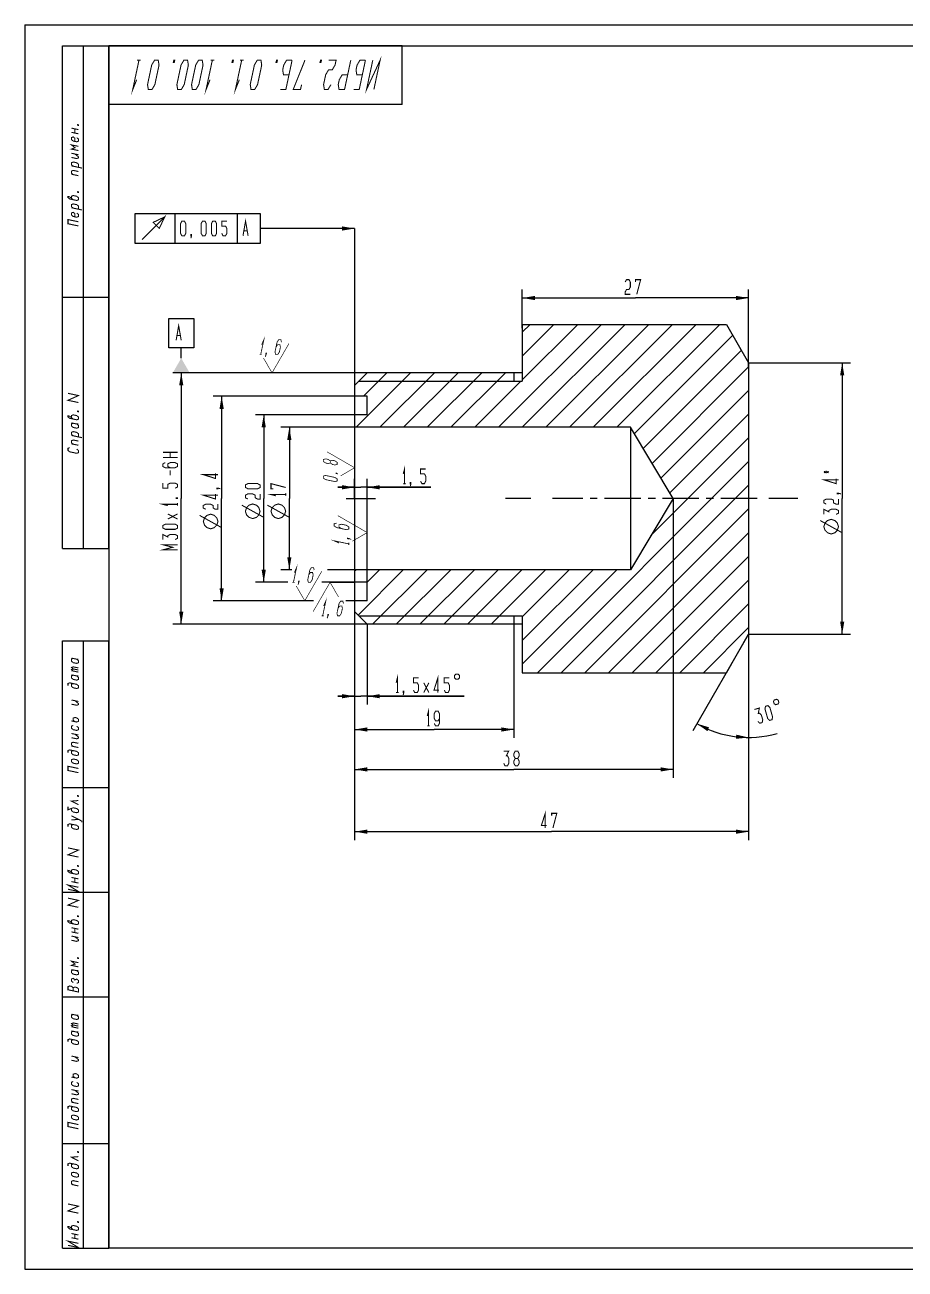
# Model space of a CAD drawing. Header units: millimetres. Extents: x 0 to 420, y 0 to 297.
# Drawn here: x 0 to 210, y 0 to 297 of the extents above; entities that cross this region are included whole.
import ezdxf

# ---------------------------------------------------------------- set-up
doc = ezdxf.new("R2010")
doc.units = ezdxf.units.MM
doc.header["$LTSCALE"] = 23.1
doc.linetypes.add('CENTER', pattern=[0.6, 0.375, -0.075, 0.075, -0.075])
doc.layers.get('0').update_dxf_attribs({"linetype": 'CONTINUOUS'})
for name, color, linetype in [('ALL_AXIS', 7, 'CONTINUOUS'), ('ALL_DIMENSIONS', 7, 'CONTINUOUS'), ('ALL_GTOL', 7, 'CONTINUOUS'), ('ALL_SURF_FIN', 7, 'CONTINUOUS')]:
    doc.layers.add(name, color=color, linetype=linetype)
doc.styles.get("Standard").update_dxf_attribs({"font": 'txt', "width": 0.7})
doc.dimstyles.new('DIMSTYLE_1', dxfattribs={"dimtxt": 3.5, "dimasz": 3, "dimexe": 0.18, "dimexo": 0.0625, "dimgap": 0.09, "dimtad": 1, "dimdec": 5, "dimlfac": 0.5, "dimdsep": 46, "dimtxsty": 'STANDARD', "dimblk": '_FILLED', "dimblk1": '_FILLED', "dimblk2": '_FILLED', "dimcen": 0.09, "dimadec": 0, "dimazin": 0, "dimtp": 0.2, "dimtm": 0.2, "dimtfac": 1, "dimtdec": 5, "dimtofl": 0, "dimtmove": 0, "dimatfit": 3, "dimldrblk": '_FILLED', "dimfxl": 1, "dimtolj": 1, "dimarcsym": 0})
doc.dimstyles.new('DIMSTYLE_2', dxfattribs={"dimtxt": 3.5, "dimasz": 3, "dimexe": 0.18, "dimexo": 0.0625, "dimgap": 0.09, "dimtad": 1, "dimlfac": 0.5, "dimdsep": 46, "dimtxsty": 'STANDARD', "dimblk": '_FILLED', "dimblk1": '_FILLED', "dimblk2": '_FILLED', "dimcen": 0.09, "dimadec": 0, "dimazin": 0, "dimtp": 0.3, "dimtm": 0.3, "dimtfac": 1, "dimtofl": 0, "dimtmove": 0, "dimatfit": 3, "dimldrblk": '_FILLED', "dimfxl": 1, "dimtolj": 1, "dimarcsym": 0})
doc.dimstyles.new('DIMSTYLE_3', dxfattribs={"dimtxt": 3.5, "dimasz": 3, "dimexe": 0.18, "dimexo": 0.0625, "dimgap": 0.09, "dimtad": 1, "dimlfac": 0.5, "dimdsep": 46, "dimtxsty": 'STANDARD', "dimblk": '_FILLED', "dimblk1": '_FILLED', "dimblk2": '_FILLED', "dimcen": 0.09, "dimadec": 0, "dimazin": 0, "dimtp": 0.5, "dimtm": 0.5, "dimtfac": 1, "dimtofl": 0, "dimtmove": 0, "dimatfit": 3, "dimldrblk": '_FILLED', "dimfxl": 1, "dimtolj": 1, "dimarcsym": 0})
doc.dimstyles.new('DIMSTYLE_4', dxfattribs={"dimtxt": 3.5, "dimasz": 3, "dimexe": 0.18, "dimexo": 0.0625, "dimgap": 0.09, "dimtad": 1, "dimlfac": 0.5, "dimdsep": 46, "dimtxsty": 'STANDARD', "dimblk": '_FILLED', "dimblk1": '_FILLED', "dimblk2": '_FILLED', "dimcen": 0.09, "dimadec": 0, "dimazin": 0, "dimtp": 0.2, "dimtm": 0.2, "dimtfac": 1, "dimtofl": 0, "dimtmove": 0, "dimatfit": 3, "dimldrblk": '_FILLED', "dimfxl": 1, "dimtolj": 1, "dimarcsym": 0})
doc.dimstyles.new('DIMSTYLE_5', dxfattribs={"dimtxt": 3.5, "dimasz": 3, "dimexe": 0.18, "dimexo": 0.0625, "dimgap": 0.09, "dimtad": 1, "dimdec": 5, "dimlfac": 0.5, "dimdsep": 46, "dimtxsty": 'STANDARD', "dimblk": '_FILLED', "dimblk1": '_FILLED', "dimblk2": '_FILLED', "dimcen": 0.09, "dimadec": 0, "dimazin": 0, "dimtp": 0.1, "dimtm": 0.1, "dimtfac": 1, "dimtdec": 5, "dimtofl": 0, "dimtmove": 0, "dimatfit": 3, "dimldrblk": '_FILLED', "dimfxl": 1, "dimtolj": 1, "dimarcsym": 0})
doc.dimstyles.new('DIMSTYLE_6', dxfattribs={"dimtxt": 3.5, "dimasz": 3, "dimexe": 0.18, "dimexo": 0.0625, "dimgap": 0.09, "dimtad": 1, "dimdec": 5, "dimlfac": 0.5, "dimdsep": 46, "dimtxsty": 'STANDARD', "dimblk": '_FILLED', "dimblk1": '_FILLED', "dimblk2": '_FILLED', "dimcen": 0.09, "dimadec": 0, "dimazin": 0, "dimtp": 0.3, "dimtm": 0.3, "dimtfac": 1, "dimtdec": 5, "dimtofl": 0, "dimtmove": 0, "dimatfit": 3, "dimldrblk": '_FILLED', "dimfxl": 1, "dimtolj": 1, "dimarcsym": 0})
doc.dimstyles.get("Standard").update_dxf_attribs({"dimtxt": 3.5, "dimasz": 3, "dimexe": 0.18, "dimexo": 0.0625, "dimgap": 0.09, "dimtad": 1, "dimdec": 5, "dimdsep": 46, "dimtxsty": 'STANDARD', "dimblk": '_FILLED', "dimblk1": '_FILLED', "dimblk2": '_FILLED', "dimcen": 0.09, "dimadec": 0, "dimazin": 0, "dimtol": 1, "dimtp": 1e-05, "dimtm": 1e-05, "dimtfac": 1, "dimtdec": 5, "dimtofl": 0, "dimtmove": 0, "dimatfit": 3, "dimldrblk": '_FILLED', "dimfxl": 1, "dimtolj": 1, "dimarcsym": 0})

# ---------------------------------------------------------------- blocks, each defined once
blk = doc.blocks.new('_FILLED')
at = {"color": 0, "linetype": 'BYBLOCK'}
blk.add_solid([(0, 0), (-1, 0.167), (-1, -0.167)], dxfattribs=at)
blk = doc.blocks.new('*D0')
at = {"layer": 'ALL_DIMENSIONS', "color": 2, "linetype": 'CONTINUOUS'}
for p, q in [((118.67, 224.63), (118.67, 233.81)), ((118.67, 231.81), (145.67, 231.81)), ((172.67, 231.81), (145.67, 231.81)), ((172.67, 215.09), (172.67, 233.81))]:
    blk.add_line(p, q, dxfattribs=at)
at = {"layer": 'ALL_DIMENSIONS', "color": 2, "linetype": 'CONTINUOUS', "xscale": 3, "yscale": 3, "zscale": 3, "rotation": 180}
blk.add_blockref('_FILLED', (118.67, 231.81), dxfattribs=at)
at = {"layer": 'ALL_DIMENSIONS', "color": 2, "linetype": 'CONTINUOUS', "xscale": 3, "yscale": 3, "zscale": 3}
blk.add_blockref('_FILLED', (172.67, 231.81), dxfattribs=at)
blk = doc.blocks.new('*D2')
at = {"layer": 'ALL_DIMENSIONS', "color": 2, "linetype": 'CONTINUOUS'}
for q in [(159.35, 128.47), (172.67, 124.9)]:
    blk.add_line((172.67, 151.54), q, dxfattribs=at)
blk.add_arc((172.67, 151.54), 24.64, 240, 285.9695, dxfattribs=at)
for points in [[(163.26, 129.31), (160.35, 130.2), (162.82, 128.41)], [(169.65, 126.58), (172.67, 126.9), (169.71, 127.58)]]:
    blk.add_solid(points, dxfattribs=at)
blk = doc.blocks.new('*D3')
at = {"layer": 'ALL_DIMENSIONS', "color": 2, "linetype": 'CONTINUOUS'}
for p, q in [((172.67, 216.34), (196.99, 216.34)), ((194.99, 216.34), (194.99, 183.94)), ((194.99, 151.54), (194.99, 183.94)), ((172.67, 151.54), (196.99, 151.54))]:
    blk.add_line(p, q, dxfattribs=at)
at = {"layer": 'ALL_DIMENSIONS', "color": 2, "linetype": 'CONTINUOUS', "xscale": 3, "yscale": 3, "zscale": 3}
for p, rotation in [((194.99, 216.34), 90), ((194.99, 151.54), 270)]:
    blk.add_blockref('_FILLED', p, dxfattribs=dict(at, rotation=rotation))
blk = doc.blocks.new('*D4')
at = {"layer": 'ALL_DIMENSIONS', "color": 2, "linetype": 'CONTINUOUS'}
for p, q in [((118.67, 213.94), (35.3, 213.94)), ((37.3, 213.94), (37.3, 183.94)), ((37.3, 153.94), (37.3, 183.94)), ((118.67, 153.94), (35.3, 153.94))]:
    blk.add_line(p, q, dxfattribs=at)
at = {"layer": 'ALL_DIMENSIONS', "color": 2, "linetype": 'CONTINUOUS', "xscale": 3, "yscale": 3, "zscale": 3}
for p, rotation in [((37.3, 213.94), 90), ((37.3, 153.94), 270)]:
    blk.add_blockref('_FILLED', p, dxfattribs=dict(at, rotation=rotation))
blk = doc.blocks.new('SF6_BL0', base_point=(59.5, 217.89))
at = {"layer": 'ALL_SURF_FIN', "color": 2, "linetype": 'CONTINUOUS'}
for points, const_width in [([(56.49, 220.68), (57.01, 221.84), (56.26, 218.34)], 0.194), ([(58.96, 213.94), (63.01, 220.95)], 0.146), ([(61.21, 221.26), (61.07, 221.84), (60.55, 221.84), (60.16, 221.26), (59.67, 218.93), (59.8, 218.34), (60.33, 218.34), (60.72, 218.93), (60.96, 220.09), (60.83, 220.68), (60.3, 220.68), (59.91, 220.09)], 0.194), ([(56, 218.34), (56.52, 218.34)], 0.194), ([(58.96, 213.94), (56.93, 217.46)], 0.146), ([(57.57, 218.34), (57.44, 218.34), (57.5, 218.64), (57.64, 218.64), (57.57, 218.34), (57.32, 217.76)], 0.194)]:
    blk.add_lwpolyline(points, dxfattribs=dict(at, const_width=const_width))
blk = doc.blocks.new('*D5')
at = {"layer": 'ALL_DIMENSIONS', "color": 2, "linetype": 'CONTINUOUS'}
for p, q in [((79.19, 200.94), (61.09, 200.94)), ((63.09, 200.94), (63.09, 183.94)), ((63.09, 166.94), (63.09, 183.94)), ((63.7, 166.94), (61.09, 166.94)), ((79.41, 166.94), (72.2, 166.94))]:
    blk.add_line(p, q, dxfattribs=at)
at = {"layer": 'ALL_DIMENSIONS', "color": 2, "linetype": 'CONTINUOUS', "xscale": 3, "yscale": 3, "zscale": 3}
for p, rotation in [((63.09, 200.94), 90), ((63.09, 166.94), 270)]:
    blk.add_blockref('_FILLED', p, dxfattribs=dict(at, rotation=rotation))
blk = doc.blocks.new('*D6')
at = {"layer": 'ALL_DIMENSIONS', "color": 2, "linetype": 'CONTINUOUS'}
for p, q in [((154.67, 183.94), (154.67, 117.28)), ((78.67, 157.67), (78.67, 117.28)), ((78.67, 119.28), (116.67, 119.28)), ((154.67, 119.28), (116.67, 119.28))]:
    blk.add_line(p, q, dxfattribs=at)
at = {"layer": 'ALL_DIMENSIONS', "color": 2, "linetype": 'CONTINUOUS', "xscale": 3, "yscale": 3, "zscale": 3, "rotation": 180}
blk.add_blockref('_FILLED', (78.67, 119.28), dxfattribs=at)
at = {"layer": 'ALL_DIMENSIONS', "color": 2, "linetype": 'CONTINUOUS', "xscale": 3, "yscale": 3, "zscale": 3}
blk.add_blockref('_FILLED', (154.67, 119.28), dxfattribs=at)
blk = doc.blocks.new('*D7')
at = {"layer": 'ALL_DIMENSIONS', "color": 2, "linetype": 'CONTINUOUS'}
for p, q in [((78.67, 156.82), (78.67, 134.75)), ((81.67, 153.85), (81.67, 134.75)), ((78.67, 136.75), (74.67, 136.75)), ((74.67, 136.75), (80.17, 136.75)), ((104.84, 136.75), (80.17, 136.75)), ((81.67, 136.75), (104.84, 136.75))]:
    blk.add_line(p, q, dxfattribs=at)
at = {"layer": 'ALL_DIMENSIONS', "color": 2, "linetype": 'CONTINUOUS', "xscale": 3, "yscale": 3, "zscale": 3}
blk.add_blockref('_FILLED', (78.67, 136.75), dxfattribs=at)
at = {"layer": 'ALL_DIMENSIONS', "color": 2, "linetype": 'CONTINUOUS', "xscale": 3, "yscale": 3, "zscale": 3, "rotation": 180}
blk.add_blockref('_FILLED', (81.67, 136.75), dxfattribs=at)
blk = doc.blocks.new('*D8')
at = {"layer": 'ALL_DIMENSIONS', "color": 2, "linetype": 'CONTINUOUS'}
for p, q in [((78.67, 203.94), (54.98, 203.94)), ((56.98, 203.94), (56.98, 183.94)), ((56.98, 163.94), (56.98, 183.94)), ((62.76, 163.94), (54.98, 163.94)), ((78.67, 163.94), (70.82, 163.94))]:
    blk.add_line(p, q, dxfattribs=at)
at = {"layer": 'ALL_DIMENSIONS', "color": 2, "linetype": 'CONTINUOUS', "xscale": 3, "yscale": 3, "zscale": 3}
for p, rotation in [((56.98, 203.94), 90), ((56.98, 163.94), 270)]:
    blk.add_blockref('_FILLED', p, dxfattribs=dict(at, rotation=rotation))
blk = doc.blocks.new('*D9')
at = {"layer": 'ALL_DIMENSIONS', "color": 2, "linetype": 'CONTINUOUS'}
for p, q in [((78.67, 208.34), (44.94, 208.34)), ((46.94, 208.34), (46.94, 183.94)), ((46.94, 159.54), (46.94, 183.94)), ((68.86, 159.54), (44.94, 159.54)), ((78.7, 159.54), (76.56, 159.54))]:
    blk.add_line(p, q, dxfattribs=at)
at = {"layer": 'ALL_DIMENSIONS', "color": 2, "linetype": 'CONTINUOUS', "xscale": 3, "yscale": 3, "zscale": 3}
for p, rotation in [((46.94, 208.34), 90), ((46.94, 159.54), 270)]:
    blk.add_blockref('_FILLED', p, dxfattribs=dict(at, rotation=rotation))
blk = doc.blocks.new('SF5_BL1', base_point=(67.31, 163.49))
at = {"layer": 'ALL_SURF_FIN', "color": 2, "linetype": 'CONTINUOUS'}
for points, const_width in [([(64.3, 166.28), (64.81, 167.44), (64.07, 163.94)], 0.194), ([(66.77, 159.54), (70.82, 166.55)], 0.146), ([(69.02, 166.86), (68.88, 167.44), (68.36, 167.44), (67.97, 166.86), (67.48, 164.53), (67.61, 163.94), (68.14, 163.94), (68.53, 164.53), (68.77, 165.69), (68.64, 166.28), (68.11, 166.28), (67.72, 165.69)], 0.194), ([(63.81, 163.94), (64.33, 163.94)], 0.194), ([(65.38, 163.94), (65.25, 163.94), (65.31, 164.24), (65.45, 164.24), (65.38, 163.94), (65.13, 163.36)], 0.194), ([(66.77, 159.54), (64.73, 163.06)], 0.146)]:
    blk.add_lwpolyline(points, dxfattribs=dict(at, const_width=const_width))
blk = doc.blocks.new('*D10')
at = {"layer": 'ALL_DIMENSIONS', "color": 2, "linetype": 'CONTINUOUS'}
for p, q in [((78.67, 156.94), (78.67, 126.81)), ((116.67, 153.94), (116.67, 126.81)), ((78.67, 128.81), (97.67, 128.81)), ((116.67, 128.81), (97.67, 128.81))]:
    blk.add_line(p, q, dxfattribs=at)
at = {"layer": 'ALL_DIMENSIONS', "color": 2, "linetype": 'CONTINUOUS', "xscale": 3, "yscale": 3, "zscale": 3, "rotation": 180}
blk.add_blockref('_FILLED', (78.67, 128.81), dxfattribs=at)
at = {"layer": 'ALL_DIMENSIONS', "color": 2, "linetype": 'CONTINUOUS', "xscale": 3, "yscale": 3, "zscale": 3}
blk.add_blockref('_FILLED', (116.67, 128.81), dxfattribs=at)
blk = doc.blocks.new('*D11')
at = {"layer": 'ALL_DIMENSIONS', "color": 2, "linetype": 'CONTINUOUS'}
for p, q in [((78.67, 163.94), (78.67, 102.42)), ((172.67, 151.54), (172.67, 102.42)), ((78.67, 104.42), (125.67, 104.42)), ((172.67, 104.42), (125.67, 104.42))]:
    blk.add_line(p, q, dxfattribs=at)
at = {"layer": 'ALL_DIMENSIONS', "color": 2, "linetype": 'CONTINUOUS', "xscale": 3, "yscale": 3, "zscale": 3, "rotation": 180}
blk.add_blockref('_FILLED', (78.67, 104.42), dxfattribs=at)
at = {"layer": 'ALL_DIMENSIONS', "color": 2, "linetype": 'CONTINUOUS', "xscale": 3, "yscale": 3, "zscale": 3}
blk.add_blockref('_FILLED', (172.67, 104.42), dxfattribs=at)
blk = doc.blocks.new('*D12')
at = {"layer": 'ALL_DIMENSIONS', "color": 2, "linetype": 'CONTINUOUS'}
for p, q in [((78.67, 183.94), (78.67, 188.62)), ((81.67, 163.94), (81.67, 188.62)), ((78.67, 186.62), (74.67, 186.62)), ((74.67, 186.62), (80.17, 186.62)), ((96.85, 186.62), (80.17, 186.62)), ((81.67, 186.62), (96.85, 186.62))]:
    blk.add_line(p, q, dxfattribs=at)
at = {"layer": 'ALL_DIMENSIONS', "color": 2, "linetype": 'CONTINUOUS', "xscale": 3, "yscale": 3, "zscale": 3}
blk.add_blockref('_FILLED', (78.67, 186.62), dxfattribs=at)
at = {"layer": 'ALL_DIMENSIONS', "color": 2, "linetype": 'CONTINUOUS', "xscale": 3, "yscale": 3, "zscale": 3, "rotation": 180}
blk.add_blockref('_FILLED', (81.67, 186.62), dxfattribs=at)
blk = doc.blocks.new('SF1_BL3', base_point=(74.94, 191.55))
at = {"layer": 'ALL_SURF_FIN', "color": 2, "linetype": 'CONTINUOUS'}
for points, const_width in [([(72.86, 192.93), (72.31, 193.3), (71.76, 193.41), (71.21, 193.28), (71.21, 192.79), (71.76, 192.42), (72.31, 192.3), (72.86, 192.43)], 0.184), ([(78.67, 191.29), (72.06, 195.11)], 0.138), ([(74.51, 192.08), (74.51, 192.58), (73.96, 192.94), (73.41, 193.06), (72.86, 192.93), (72.86, 192.43), (73.41, 192.07), (73.96, 191.95), (74.51, 192.08)], 0.184), ([(74.51, 189.98), (74.51, 189.85), (74.24, 189.91), (74.24, 190.03), (74.51, 189.98)], 0.184), ([(78.67, 191.29), (75.34, 189.36)], 0.138), ([(74.51, 188.12), (73.96, 187.99), (71.76, 188.45), (71.21, 188.82), (71.21, 189.31), (71.76, 189.45), (73.96, 188.98), (74.51, 188.61), (74.51, 188.12)], 0.184)]:
    blk.add_lwpolyline(points, dxfattribs=dict(at, const_width=const_width))
blk = doc.blocks.new('SF3_BL4', base_point=(72.38, 159.65))
at = {"layer": 'ALL_SURF_FIN', "color": 2, "linetype": 'CONTINUOUS'}
for points, const_width in [([(72.81, 163.94), (68.76, 156.93)], 0.146), ([(72.81, 163.94), (74.84, 160.41)], 0.146), ([(71.28, 158.29), (71.79, 159.45), (71.05, 155.95)], 0.194), ([(76, 158.87), (75.86, 159.45), (75.33, 159.45), (74.95, 158.87), (74.45, 156.54), (74.59, 155.95), (75.11, 155.95), (75.5, 156.54), (75.75, 157.7), (75.61, 158.29), (75.09, 158.29), (74.7, 157.7)], 0.194), ([(70.78, 155.95), (71.31, 155.95)], 0.194), ([(72.36, 155.95), (72.23, 155.95), (72.29, 156.24), (72.42, 156.24), (72.36, 155.95), (72.1, 155.37)], 0.194)]:
    blk.add_lwpolyline(points, dxfattribs=dict(at, const_width=const_width))
blk = doc.blocks.new('SF4_BL5', base_point=(77.72, 176.35))
at = {"layer": 'ALL_SURF_FIN', "color": 2, "linetype": 'CONTINUOUS'}
for points, const_width in [([(81.67, 175.81), (74.67, 179.85)], 0.146), ([(74.35, 178.06), (73.77, 177.92), (73.77, 177.4), (74.35, 177.01), (76.68, 176.51), (77.27, 176.65), (77.27, 177.18), (76.68, 177.56), (75.52, 177.81), (74.93, 177.67), (74.93, 177.15), (75.52, 176.76)], 0.194), ([(81.67, 175.81), (78.15, 173.77)], 0.146), ([(74.93, 173.34), (73.77, 173.85), (77.27, 173.11)], 0.194), ([(77.27, 174.42), (77.27, 174.29), (76.98, 174.35), (76.98, 174.48), (77.27, 174.42), (77.85, 174.17)], 0.194), ([(77.27, 172.85), (77.27, 173.37)], 0.194)]:
    blk.add_lwpolyline(points, dxfattribs=dict(at, const_width=const_width))

msp = doc.modelspace()

# ---------------------------------------------------------------- linework, layer by layer
at = {"color": 7, "linetype": 'CONTINUOUS'}
for p, q in [((0, 297), (0, 0)), ((0, 297), (420, 297)), ((9, 172), (9, 292)), ((9, 292), (20, 292)), ((14, 172), (14, 292)), ((20, 172), (20, 292)), ((90, 292), (20, 292)), ((20, 278), (20, 292)), ((20, 292), (20, 5)), ((20, 292), (415, 292)), ((90, 278), (90, 292)), ((90, 278), (20, 278)), ((9, 232), (20, 232)), ((118.67427, 225.506719), (118.67427, 211.9375)), ((118.67427, 225.506719), (167.380419, 225.506719)), ((167.380419, 225.506719), (172.67427, 216.3375)), ((78.67427, 210.9375), (81.67427, 213.9375)), ((116.67427, 213.9375), (81.67427, 213.9375)), ((116.67427, 213.9375), (116.67427, 211.9375)), ((172.67427, 216.3375), (172.67427, 151.5375)), ((78.67427, 210.9375), (78.67427, 156.9375)), ((116.67427, 211.9375), (118.67427, 211.9375)), ((81.67427, 208.3375), (78.67427, 208.3375)), ((81.67427, 203.9375), (81.67427, 208.3375)), ((81.67427, 203.9375), (78.67427, 203.9375)), ((144.45964, 200.9375), (78.67427, 200.9375)), ((144.45964, 200.9375), (144.45964, 166.9375)), ((154.67427, 183.9375), (144.45964, 200.9375)), ((154.67427, 183.9375), (144.45964, 166.9375)), ((9, 172), (20, 172)), ((144.45964, 166.9375), (78.67427, 166.9375)), ((81.67427, 163.9375), (78.67427, 163.9375)), ((81.67427, 159.5375), (81.67427, 163.9375)), ((81.67427, 159.5375), (78.67427, 159.5375)), ((78.67427, 156.9375), (81.67427, 153.9375)), ((116.67427, 155.9375), (118.67427, 155.9375)), ((116.67427, 155.9375), (116.67427, 153.9375)), ((118.67427, 155.9375), (118.67427, 142.368281)), ((116.67427, 153.9375), (81.67427, 153.9375)), ((167.380419, 142.368281), (172.67427, 151.5375)), ((9, 5), (9, 150)), ((9, 150), (20, 150)), ((14, 5), (14, 150)), ((20, 5), (20, 150)), ((118.67427, 142.368281), (167.380419, 142.368281)), ((9, 115), (20, 115)), ((9, 90), (20, 90)), ((9, 65), (20, 65)), ((9, 30), (20, 30)), ((9, 5), (20, 5)), ((415, 5), (20, 5)), ((0, 0), (420, 0))]:
    msp.add_line(p, q, dxfattribs=at)
at = {"color": 2, "linetype": 'CONTINUOUS'}
for p, q in [((112.969829, 200.9375), (137.539048, 225.506719)), ((118.626683, 200.9375), (143.195902, 225.506719)), ((118.67427, 223.612504), (120.568485, 225.506719)), ((118.67427, 217.95565), (126.225339, 225.506719)), ((118.67427, 212.298796), (131.882194, 225.506719)), ((124.283537, 200.9375), (148.852756, 225.506719)), ((129.940391, 200.9375), (154.509611, 225.506719)), ((135.597246, 200.9375), (160.166465, 225.506719)), ((141.2541, 200.9375), (165.823319, 225.506719)), ((145.379706, 199.406252), (168.881033, 222.907579)), ((147.502927, 195.872619), (170.951586, 219.321277)), ((79.028703, 200.9375), (92.028703, 213.9375)), ((80.771849, 208.3375), (86.371849, 213.9375)), ((84.685557, 200.9375), (97.685557, 213.9375)), ((90.342412, 200.9375), (103.342412, 213.9375)), ((95.999266, 200.9375), (108.999266, 213.9375)), ((101.65612, 200.9375), (114.65612, 213.9375)), ((149.626148, 192.338986), (172.67427, 215.387108)), ((79.67427, 211.9375), (116.67427, 211.9375)), ((107.312974, 200.9375), (118.312974, 211.9375)), ((151.749369, 188.805352), (172.67427, 209.730253)), ((153.87259, 185.271719), (172.67427, 204.073399)), ((149.373858, 175.116132), (172.67427, 198.416545)), ((122.28286, 142.368281), (172.67427, 192.759691)), ((127.939714, 142.368281), (172.67427, 187.102836)), ((133.596569, 142.368281), (172.67427, 181.445982)), ((139.253423, 142.368281), (172.67427, 175.789128)), ((144.910277, 142.368281), (172.67427, 170.132274)), ((78.67427, 166.641942), (78.969829, 166.9375)), ((79.478904, 156.132867), (90.283537, 166.9375)), ((81.626683, 163.9375), (84.626683, 166.9375)), ((82.940391, 153.9375), (95.940391, 166.9375)), ((88.597246, 153.9375), (101.597246, 166.9375)), ((94.2541, 153.9375), (107.2541, 166.9375)), ((99.910954, 153.9375), (112.910954, 166.9375)), ((105.567808, 153.9375), (118.567808, 166.9375)), ((111.224663, 153.9375), (124.224663, 166.9375)), ((118.67427, 155.730253), (129.881517, 166.9375)), ((118.67427, 150.073399), (135.538371, 166.9375)), ((118.67427, 144.416545), (141.195225, 166.9375)), ((150.567131, 142.368281), (172.67427, 164.475419)), ((156.223986, 142.368281), (172.67427, 158.818565)), ((79.67427, 155.9375), (116.67427, 155.9375)), ((161.88084, 142.368281), (172.67427, 153.161711))]:
    msp.add_line(p, q, dxfattribs=at)
at = {"color": 2, "linetype": 'CONTINUOUS', "const_width": 0.25}
for points in [[(26.664319, 283.911522), (25.730854, 281.578195), (27.218751, 288.578203)], [(27.65625, 288.578203), (26.78125, 288.578203)], [(31.812501, 288.578203), (32.002018, 287.411514), (31.010088, 282.744858), (30.324604, 281.578195), (29.449603, 281.578195), (29.260085, 282.744858), (30.252016, 287.411514), (30.9375, 288.578203), (31.812501, 288.578203)], [(35.53125, 288.578203), (35.750001, 288.578203), (35.626008, 287.994858), (35.407257, 287.994858), (35.53125, 288.578203)], [(38.8125, 288.578203), (39.002017, 287.411514), (38.010087, 282.744858), (37.324603, 281.578195), (36.449605, 281.578195), (36.260088, 282.744858), (37.252018, 287.411514), (37.937498, 288.578203), (38.8125, 288.578203)], [(42.312501, 288.578203), (42.502018, 287.411514), (41.510088, 282.744858), (40.824604, 281.578195), (39.949603, 281.578195), (39.760085, 282.744858), (40.752016, 287.411514), (41.4375, 288.578203), (42.312501, 288.578203)], [(44.164321, 283.911522), (43.230853, 281.578195), (44.71875, 288.578203)], [(45.156248, 288.578203), (44.281251, 288.578203)], [(49.531251, 288.578203), (49.749998, 288.578203), (49.62601, 287.994858), (49.407258, 287.994858), (49.531251, 288.578203)], [(51.16432, 283.911522), (50.230855, 281.578195), (51.718748, 288.578203)], [(52.156251, 288.578203), (51.28125, 288.578203)], [(56.312498, 288.578203), (56.502016, 287.411514), (55.510085, 282.744858), (54.824605, 281.578195), (53.949601, 281.578195), (53.76009, 282.744858), (54.752014, 287.411514), (55.437501, 288.578203), (56.312498, 288.578203)], [(60.031251, 288.578203), (60.249998, 288.578203), (60.12601, 287.994858), (59.907262, 287.994858), (60.031251, 288.578203)], [(63.750003, 288.578203), (62.262103, 281.578195), (60.949603, 281.578195)], [(63.750003, 288.578203), (62.437503, 288.578203), (61.752016, 287.411514), (61.504032, 286.24485), (61.69355, 285.078186), (63.00605, 285.078186)], [(66.812498, 288.578203), (64.012105, 281.578195), (65.762101, 281.578195), (66.010085, 282.744858)], [(70.531251, 288.578203), (70.749998, 288.578203), (70.62601, 287.994858), (70.407262, 287.994858), (70.531251, 288.578203)], [(73.010088, 282.744858), (72.324601, 281.578195), (71.449603, 281.578195), (71.260085, 282.744858), (71.756054, 285.078186), (72.441534, 286.24485), (73.316532, 286.24485), (74.002018, 287.411514), (74.250003, 288.578203), (72.500001, 288.578203)], [(77.750001, 288.578203), (76.262101, 281.578195), (74.949601, 281.578195), (74.76009, 282.744858), (75.008068, 283.911522), (75.693554, 285.078186), (77.006054, 285.078186)], [(81.249998, 288.578203), (79.762105, 281.578195), (78.449605, 281.578195)], [(81.249998, 288.578203), (79.937498, 288.578203), (79.252018, 287.411514), (79.004034, 286.24485), (79.193552, 285.078186), (80.506052, 285.078186)], [(83.262103, 281.578195), (84.750003, 288.578203), (81.512101, 281.578195), (83.000001, 288.578203)], [(12.777926, 273.125002), (12.777926, 273.000007), (12.569592, 273.044279), (12.569592, 273.169274), (12.777926, 273.125002)], [(11.111259, 272.354268), (12.777926, 271.999995)], [(12.777926, 271.000009), (11.111259, 271.354255)], [(11.944593, 269.17712), (11.944593, 269.927142), (11.527926, 270.265701), (11.111259, 270.104253), (11.111259, 269.604272), (11.527926, 269.265688), (12.361259, 269.088578), (12.777926, 269.25), (12.777926, 269.750006), (12.361259, 270.088564)], [(11.944593, 271.177119), (11.944593, 272.177131)], [(12.777926, 267.000011), (11.111259, 267.354258), (11.944593, 267.677128), (11.111259, 268.35427), (12.777926, 267.999998)], [(11.111259, 266.354271), (12.777926, 265.999999)], [(11.111259, 265.354259), (12.361259, 265.088555), (12.777926, 265.250002), (12.777926, 265.499993), (11.944593, 266.177135)], [(12.777926, 262.999988), (12.777926, 263.75001), (12.361259, 264.088568), (11.527926, 264.265704), (11.111259, 264.104257), (11.111259, 263.60425), (11.527926, 263.265692)], [(13.611259, 262.822877), (11.111259, 263.35426)], [(11.527926, 261.265693), (11.111259, 261.604252), (11.111259, 262.104258), (11.527926, 262.265706), (12.777926, 262.000001)], [(12.777926, 260.999989), (11.111259, 261.354261)], [(11.527926, 255.265697), (10.694593, 255.942814), (10.277926, 256.031382), (10.277926, 255.781392), (10.694593, 255.442833), (12.361259, 255.088561), (12.777926, 255.250009), (12.777926, 255.749989), (12.361259, 256.088573), (11.527926, 256.265684), (11.111259, 256.104261), (11.111259, 255.604255)], [(12.777926, 257.125012), (12.777926, 256.999991), (12.569592, 257.044288), (12.569592, 257.169283), (12.777926, 257.125012)], [(12.777926, 252.999994), (12.777926, 253.74999), (12.361259, 254.088574), (11.527926, 254.265685), (11.111259, 254.104263), (11.111259, 253.604257), (11.527926, 253.265698)], [(13.611259, 252.822858), (11.111259, 253.354266)], [(12.777926, 248.999996), (10.277926, 249.531379), (10.277926, 250.531392), (12.777926, 250.000009)], [(11.944593, 251.177131), (11.944593, 251.927128), (11.527926, 252.265686), (11.111259, 252.104264), (11.111259, 251.604258), (11.527926, 251.265699), (12.361259, 251.088563), (12.777926, 251.250011), (12.777926, 251.749991), (12.361259, 252.088575)], [(12.777926, 206.85416), (10.277926, 207.385569), (12.777926, 208.52083), (10.277926, 209.052213)], [(12.777926, 204.770823), (12.777926, 204.645828), (12.569592, 204.690125), (12.569592, 204.81512), (12.777926, 204.770823)], [(11.527926, 202.911533), (10.694593, 203.58865), (10.277926, 203.677218), (10.277926, 203.427228), (10.694593, 203.088669), (12.361259, 202.734397), (12.777926, 202.895845), (12.777926, 203.395825), (12.361259, 203.734409), (11.527926, 203.91152), (11.111259, 203.750098), (11.111259, 203.250092)], [(11.111259, 202.000089), (12.361259, 201.73441), (12.777926, 201.770837)], [(11.527926, 201.911521), (11.111259, 201.750099), (11.111259, 201.250093), (11.527926, 200.911534), (12.361259, 200.734398), (12.777926, 200.895846), (12.777926, 201.395826), (12.361259, 201.73441)], [(12.777926, 198.645831), (12.777926, 199.395828), (12.361259, 199.734386), (11.527926, 199.911522), (11.111259, 199.7501), (11.111259, 199.250094), (11.527926, 198.911536)], [(13.611259, 198.468695), (11.111259, 199.000104)], [(10.694593, 196.088661), (10.277926, 195.927213), (10.277926, 195.427233), (10.694593, 195.088649), (12.361259, 194.734402), (12.777926, 194.895824), (12.777926, 195.39583), (12.361259, 195.734388)], [(11.527926, 196.911537), (11.111259, 197.250095), (11.111259, 197.750101), (11.527926, 197.911523), (12.777926, 197.645845)], [(12.777926, 196.645833), (11.111259, 197.000105)], [(11.111259, 145.854261), (12.361259, 145.58857), (12.777926, 145.624997)], [(11.527926, 145.765693), (11.111259, 145.604258), (11.111259, 145.104265), (11.527926, 144.765694), (12.361259, 144.588571), (12.777926, 144.750005), (12.777926, 145.249999), (12.361259, 145.58857)], [(11.527926, 143.265701), (11.111259, 143.60426), (11.527926, 143.765695), (12.777926, 143.500003)], [(11.527926, 142.765695), (11.111259, 143.104266), (11.527926, 143.265701), (12.777926, 142.999997)], [(12.777926, 142.500004), (11.111259, 142.854263)], [(11.527926, 139.765697), (11.111259, 139.604262), (11.111259, 139.104256), (11.527926, 138.765698), (12.361259, 138.588561), (12.777926, 138.749996), (12.777926, 139.250002), (12.361259, 139.588561), (10.694593, 139.94282), (10.277926, 139.781385), (10.277926, 139.281392)], [(11.111259, 141.854264), (12.361259, 141.58856), (12.777926, 141.624999)], [(11.527926, 141.765696), (11.111259, 141.604261), (11.111259, 141.104255), (11.527926, 140.765696), (12.361259, 140.58856), (12.777926, 140.749995), (12.777926, 141.250001), (12.361259, 141.58856)], [(11.111259, 135.854255), (12.777926, 135.499995)], [(11.111259, 134.854255), (12.361259, 134.588564), (12.777926, 134.749999), (12.777926, 135.000002), (11.944593, 135.677131)], [(11.111259, 130.854258), (12.361259, 130.588566), (12.777926, 130.750001), (12.777926, 131.249995), (12.361259, 131.588566), (11.944593, 131.677134), (11.527926, 131.515699), (11.527926, 131.015693), (11.944593, 130.677134)], [(11.527926, 129.76569), (11.111259, 129.604255), (11.111259, 129.104262), (11.527926, 128.765691), (12.361259, 128.588568), (12.777926, 128.750002), (12.777926, 129.249996), (12.361259, 129.588567)], [(11.111259, 127.85426), (12.777926, 127.5)], [(11.111259, 126.85426), (12.361259, 126.588569), (12.777926, 126.750004), (12.777926, 126.999994), (11.944593, 127.677136)], [(11.527926, 124.765693), (11.111259, 125.104265), (11.111259, 125.604258), (11.527926, 125.765693), (12.777926, 125.500001)], [(12.777926, 124.500002), (11.111259, 124.854261)], [(11.527926, 123.765694), (11.111259, 123.604259), (11.111259, 123.104266), (11.527926, 122.765695), (12.361259, 122.588571), (12.777926, 122.750006), (12.777926, 123.249999), (12.361259, 123.588571), (10.694593, 123.94283), (10.277926, 123.781395), (10.277926, 123.281389)], [(12.361259, 120.58856), (12.777926, 120.749995), (12.777926, 121.250001), (12.361259, 121.588559), (11.527926, 121.765695), (11.111259, 121.60426), (11.111259, 121.104267), (11.527926, 120.765696), (12.361259, 120.58856)], [(12.777926, 118.500005), (10.277926, 119.031389), (10.277926, 120.031388), (12.777926, 119.500005)], [(12.777926, 112.979161), (12.777926, 112.854166), (12.569592, 112.89845), (12.569592, 113.023445), (12.777926, 112.979161)], [(11.111259, 109.958425), (11.111259, 109.458431), (11.527926, 109.11986), (12.361259, 108.942737), (12.777926, 109.104172), (12.777926, 109.604165), (12.361259, 109.942736), (11.527926, 110.11986), (10.277926, 109.635555), (10.277926, 110.385564)], [(12.777926, 110.854167), (11.111259, 111.708433), (12.777926, 111.854167)], [(13.611259, 106.677034), (13.611259, 106.927037), (11.111259, 108.208429)], [(11.111259, 107.20843), (12.777926, 107.354163)], [(11.527926, 106.119862), (11.111259, 105.958427), (11.111259, 105.458434), (11.527926, 105.119863), (12.361259, 104.942726), (12.777926, 105.104161), (12.777926, 105.604167), (12.361259, 105.942726), (10.694593, 106.296998), (10.277926, 106.135563), (10.277926, 105.635557)], [(12.777926, 98.354169), (10.277926, 98.885552), (12.777926, 100.020839), (10.277926, 100.552222)], [(11.527926, 94.411529), (10.694593, 95.088658), (10.277926, 95.177227), (10.277926, 94.927224), (10.694593, 94.588665), (12.361259, 94.234393), (12.777926, 94.395828), (12.777926, 94.895834), (12.361259, 95.234405), (11.527926, 95.411528), (11.111259, 95.250093), (11.111259, 94.7501)], [(12.777926, 96.270831), (12.777926, 96.145836), (12.569592, 96.19012), (12.569592, 96.315115), (12.777926, 96.270831)], [(11.111259, 93.500098), (12.777926, 93.145838)], [(12.777926, 92.145839), (11.111259, 92.500098)], [(11.944593, 92.322962), (11.944593, 93.322961)], [(10.277926, 90.677223), (12.777926, 90.145827), (10.277926, 91.677222), (12.777926, 91.145839)], [(12.777926, 86.354163), (10.277926, 86.885559), (12.777926, 88.020833), (10.277926, 88.552229)], [(11.527926, 82.411523), (10.694593, 83.088666), (10.277926, 83.177221), (10.277926, 82.927231), (10.694593, 82.58866), (12.361259, 82.2344), (12.777926, 82.395835), (12.777926, 82.895828), (12.361259, 83.234399), (11.527926, 83.411523), (11.111259, 83.250088), (11.111259, 82.750095)], [(12.777926, 84.270839), (12.777926, 84.145831), (12.569592, 84.190115), (12.569592, 84.31511), (12.777926, 84.270839)], [(11.111259, 81.500092), (12.777926, 81.145833)], [(12.777926, 80.145833), (11.111259, 80.500093)], [(11.944593, 80.322969), (11.944593, 81.322969)], [(11.111259, 79.500093), (12.777926, 79.145834)], [(11.111259, 78.500094), (12.361259, 78.234396), (12.777926, 78.395831), (12.777926, 78.645834), (11.944593, 79.32297)], [(12.777926, 74.270832), (12.777926, 74.14583), (12.569592, 74.190114), (12.569592, 74.315116), (12.777926, 74.270832)], [(12.777926, 72.145832), (11.111259, 72.500091), (11.944593, 72.822961), (11.111259, 73.500097), (12.777926, 73.145831)], [(11.111259, 71.500092), (12.361259, 71.2344), (12.777926, 71.270834)], [(11.527926, 71.41153), (11.111259, 71.250095), (11.111259, 70.750096), (11.527926, 70.411531), (12.361259, 70.234401), (12.777926, 70.395836), (12.777926, 70.895836), (12.361259, 71.2344)], [(12.361259, 68.234396), (12.777926, 68.395831), (12.777926, 68.89583), (12.361259, 69.234402), (11.944593, 69.072967), (11.527926, 69.411531), (11.111259, 69.250096), (11.111259, 68.750097), (11.527926, 68.411532)], [(11.944593, 68.822964), (11.944593, 69.072967)], [(12.777926, 66.145835), (12.777926, 66.895832), (12.361259, 67.234396), (11.944593, 67.322964), (11.527926, 67.16153), (11.111259, 67.500094), (10.694593, 67.588662), (10.277926, 67.427227), (10.277926, 66.677225), (12.777926, 66.145835)], [(11.527926, 66.411527), (11.527926, 67.16153)], [(11.111259, 60.854262), (12.361259, 60.588564), (12.777926, 60.624998)], [(11.527926, 60.765694), (11.111259, 60.604259), (11.111259, 60.104259), (11.527926, 59.765695), (12.361259, 59.588565), (12.777926, 59.75), (12.777926, 60.249999), (12.361259, 60.588564)], [(11.527926, 58.265695), (11.111259, 58.60426), (11.527926, 58.765695), (12.777926, 58.499997)], [(11.527926, 57.765696), (11.111259, 58.104261), (11.527926, 58.265695), (12.777926, 57.999998)], [(12.777926, 57.499998), (11.111259, 57.854264)], [(11.111259, 56.854258), (12.361259, 56.588567), (12.777926, 56.625)], [(11.527926, 56.765696), (11.111259, 56.604261), (11.111259, 56.104262), (11.527926, 55.765697), (12.361259, 55.588567), (12.777926, 55.750002), (12.777926, 56.250002), (12.361259, 56.588567)], [(11.527926, 54.765698), (11.111259, 54.604263), (11.111259, 54.104263), (11.527926, 53.765698), (12.361259, 53.588568), (12.777926, 53.749997), (12.777926, 54.250003), (12.361259, 54.588568), (10.694593, 54.942827), (10.277926, 54.781393), (10.277926, 54.281393)], [(11.111259, 50.854262), (12.777926, 50.500002)], [(11.111259, 49.854262), (12.361259, 49.588564), (12.777926, 49.749999), (12.777926, 50.000002), (11.944593, 50.677132)], [(11.111259, 45.854258), (12.361259, 45.588567), (12.777926, 45.750002), (12.777926, 46.250002), (12.361259, 46.588566), (11.944593, 46.677128), (11.527926, 46.515693), (11.527926, 46.015693), (11.944593, 45.677129)], [(11.527926, 44.765697), (11.111259, 44.604262), (11.111259, 44.104263), (11.527926, 43.765698), (12.361259, 43.588568), (12.777926, 43.750003), (12.777926, 44.250003), (12.361259, 44.588568)], [(11.111259, 42.85426), (12.777926, 42.500001)], [(11.111259, 41.854261), (12.361259, 41.588563), (12.777926, 41.749998), (12.777926, 42.000001), (11.944593, 42.67713)], [(11.527926, 38.765695), (11.111259, 38.60426), (11.111259, 38.10426), (11.527926, 37.765695), (12.361259, 37.588565), (12.777926, 37.75), (12.777926, 38.25), (12.361259, 38.588565), (10.694593, 38.942824), (10.277926, 38.781389), (10.277926, 38.28139)], [(11.527926, 39.765694), (11.111259, 40.104259), (11.111259, 40.604258), (11.527926, 40.765693), (12.777926, 40.500002)], [(12.777926, 39.500002), (11.111259, 39.854262)], [(12.361259, 35.588567), (12.777926, 35.750002), (12.777926, 36.250001), (12.361259, 36.588566), (11.527926, 36.765696), (11.111259, 36.604261), (11.111259, 36.104261), (11.527926, 35.765696), (12.361259, 35.588567)], [(12.777926, 33.5), (10.277926, 34.031389), (10.277926, 35.031389), (12.777926, 34.499999)], [(12.777926, 25.854168), (11.111259, 26.708427), (12.777926, 26.854167)], [(12.777926, 27.979168), (12.777926, 27.854167), (12.569592, 27.898451), (12.569592, 28.023452), (12.777926, 27.979168)], [(11.527926, 25.11986), (11.111259, 24.958428), (11.111259, 24.458429), (11.527926, 24.119861), (12.361259, 23.942731), (12.777926, 24.104166), (12.777926, 24.604166), (12.361259, 24.94273), (10.694593, 25.29699), (10.277926, 25.135555), (10.277926, 24.635559)], [(12.361259, 21.942732), (12.777926, 22.104167), (12.777926, 22.604167), (12.361259, 22.942732), (11.527926, 23.119861), (11.111259, 22.958427), (11.111259, 22.458427), (11.527926, 22.119862), (12.361259, 21.942732)], [(11.527926, 20.119863), (11.111259, 20.458428), (11.111259, 20.958428), (11.527926, 21.119863), (12.777926, 20.854168)], [(12.777926, 19.854165), (11.111259, 20.208428)], [(12.777926, 13.354166), (10.277926, 13.885559), (12.777926, 15.020833), (10.277926, 15.552225)], [(11.527926, 9.41153), (10.694593, 10.088659), (10.277926, 10.177224), (10.277926, 9.927224), (10.694593, 9.588659), (12.361259, 9.2344), (12.777926, 9.395835), (12.777926, 9.895834), (12.361259, 10.234399), (11.527926, 10.411529), (11.111259, 10.250094), (11.111259, 9.750094)], [(12.777926, 11.270832), (12.777926, 11.145834), (12.569592, 11.190114), (12.569592, 11.315116), (12.777926, 11.270832)], [(10.277926, 5.677224), (12.777926, 5.145834), (10.277926, 6.677226), (12.777926, 6.145833)], [(11.111259, 8.500095), (12.777926, 8.145832)], [(12.777926, 7.145833), (11.111259, 7.500096)], [(11.944593, 7.322963), (11.944593, 8.322965)]]:
    msp.add_lwpolyline(points, dxfattribs=at)
at = {"layer": 'ALL_AXIS', "color": 7, "linetype": 'CENTER'}
for p, q in [((76.67427, 183.9375), (83.67427, 183.9375)), ((174.67427, 183.9375), (125.8697, 183.9375)), ((184.373712, 183.9375), (177.515242, 183.9375))]:
    msp.add_line(p, q, dxfattribs=at)
at = {"layer": 'ALL_AXIS', "color": 2, "linetype": 'CENTER'}
msp.add_line((120.67427, 183.9375), (114.67427, 183.9375), dxfattribs=at)
at = {"layer": 'ALL_DIMENSIONS', "color": 2, "linetype": 'CONTINUOUS'}
for p, q in [((34.325072, 219.9375), (34.325072, 226.9375)), ((34.325072, 226.9375), (40.275072, 226.9375)), ((40.275072, 226.9375), (40.275072, 219.9375)), ((40.275072, 219.9375), (34.325072, 219.9375)), ((37.300072, 217.4375), (37.300072, 219.9375))]:
    msp.add_line(p, q, dxfattribs=at)
at = {"layer": 'ALL_DIMENSIONS', "color": 2, "linetype": 'CONTINUOUS', "const_width": 0.25}
for points in [[(143.224268, 235.598397), (143.530514, 236.181716), (144.143018, 236.181716), (144.449264, 235.598397), (144.449264, 234.431708), (144.143018, 233.848389), (143.530514, 233.848389), (143.224268, 233.265044), (143.224268, 232.681725), (144.449264, 232.681725)], [(145.980518, 232.681725), (146.899268, 236.181716), (145.674272, 236.181716), (145.674272, 235.598397)], [(36.075072, 221.687512), (36.687573, 225.187504), (37.300071, 221.687512)], [(36.381321, 222.854176), (36.993822, 222.854176)], [(32.925072, 194.9625), (36.425073, 194.9625)], [(36.425073, 193.737491), (32.925072, 193.737491)], [(34.675071, 193.737491), (34.675071, 194.9625)], [(33.508404, 192.512509), (32.925072, 192.20625), (32.925072, 191.593759), (33.508404, 191.2875), (35.841738, 191.2875), (36.425073, 191.593759), (36.425073, 192.20625), (35.841738, 192.512509), (34.675071, 192.512509), (34.091739, 192.20625), (34.091739, 191.593759), (34.675071, 191.2875)], [(34.675071, 189.45), (34.675071, 190.675009)], [(90.268424, 189.825626), (90.57467, 190.99229), (90.57467, 187.492299)], [(94.402799, 188.075643), (94.709045, 187.492299), (95.321549, 187.492299), (95.627795, 188.075643), (95.627795, 189.242307), (95.321549, 189.825626), (94.402799, 189.825626), (94.402799, 190.99229), (95.627795, 190.99229)], [(190.614901, 190.09897), (191.781577, 190.405203)], [(190.614901, 190.405203), (191.781577, 190.09897)], [(191.198232, 189.945828), (191.198232, 190.558345)], [(35.841738, 186.387491), (36.425073, 186.69375), (36.425073, 187.306241), (35.841738, 187.6125), (34.675071, 187.6125), (34.091739, 187.306241), (34.091739, 186.387491), (32.925072, 186.387491), (32.925072, 187.6125)], [(46.060995, 189.639595), (42.560998, 189.639595), (45.477664, 188.720845), (45.477664, 189.945828)], [(56.107029, 186.577086), (55.523698, 186.270828), (53.190363, 186.270828), (52.607028, 186.577086), (52.607028, 187.189578), (53.190363, 187.495836), (55.523698, 187.495836), (56.107029, 187.189578), (56.107029, 186.577086)], [(62.2173, 186.577086), (58.717302, 187.495836), (58.717302, 186.270828), (59.300634, 186.270828)], [(90.268424, 187.492299), (90.880922, 187.492299)], [(92.105924, 187.492299), (91.952795, 187.492299), (91.952795, 187.783971), (92.105924, 187.783971), (92.105924, 187.492299), (91.952795, 186.908954)], [(194.114905, 188.414586), (190.614901, 188.414586), (193.531573, 187.495836), (193.531573, 188.720845)], [(36.425073, 184.090629), (36.425073, 183.9375), (36.133404, 183.9375), (36.133404, 184.090629), (36.425073, 184.090629)], [(46.060995, 184.739586), (42.560998, 184.739586), (45.477664, 183.820836), (45.477664, 185.045832)], [(46.060995, 186.42397), (46.060995, 186.270828), (45.76933, 186.270828), (45.76933, 186.42397), (46.060995, 186.42397), (46.644331, 186.270828)], [(53.190363, 183.820836), (52.607028, 184.127082), (52.607028, 184.739586), (53.190363, 185.045832), (54.357027, 185.045832), (54.940359, 184.739586), (54.940359, 184.127082), (55.523698, 183.820836), (56.107029, 183.820836), (56.107029, 185.045832)], [(59.883966, 184.586457), (58.717302, 184.892703), (62.2173, 184.892703)], [(62.2173, 184.586457), (62.2173, 185.198961)], [(194.114905, 185.198961), (194.114905, 185.045832), (193.823232, 185.045832), (193.823232, 185.198961), (194.114905, 185.198961), (194.698237, 185.045832)], [(34.091739, 182.253129), (32.925072, 182.559375), (36.425073, 182.559375)], [(36.425073, 182.253129), (36.425073, 182.865621)], [(43.14433, 181.370832), (42.560998, 181.677078), (42.560998, 182.289582), (43.14433, 182.595828), (44.310997, 182.595828), (44.894328, 182.289582), (44.894328, 181.677078), (45.477664, 181.370832), (46.060995, 181.370832), (46.060995, 182.595828)], [(56.982027, 179.445828), (51.73203, 182.3625)], [(54.357027, 179.154168), (53.482029, 179.445828), (52.898694, 180.029172), (52.607028, 180.904164), (52.898694, 181.779168), (53.482029, 182.3625), (54.357027, 182.654172), (55.232032, 182.3625), (55.815363, 181.779168), (56.107029, 180.904164), (55.815363, 180.029172), (55.232032, 179.445828), (54.357027, 179.154168)], [(63.092304, 179.445828), (57.842304, 182.3625)], [(60.467304, 179.154168), (59.5923, 179.445828), (59.008968, 180.029172), (58.717302, 180.904164), (59.008968, 181.779168), (59.5923, 182.3625), (60.467304, 182.654172), (61.342302, 182.3625), (61.925634, 181.779168), (62.2173, 180.904164), (61.925634, 180.029172), (61.342302, 179.445828), (60.467304, 179.154168)], [(191.198232, 182.595828), (190.614901, 182.902086), (190.614901, 183.514578), (191.198232, 183.820836), (192.364909, 183.820836), (192.948241, 183.514578), (192.948241, 182.902086), (193.531573, 182.595828), (194.114905, 182.595828), (194.114905, 183.820836)], [(190.614901, 180.145836), (190.614901, 181.370832), (191.781577, 180.758328), (191.781577, 181.064586), (192.364909, 181.370832), (193.531573, 181.370832), (194.114905, 181.064586), (194.114905, 180.452082), (193.531573, 180.145836)], [(36.425073, 179.037504), (34.091739, 180.2625)], [(34.091739, 179.037504), (36.425073, 180.2625)], [(46.935997, 176.995836), (41.685997, 179.912496)], [(44.310997, 176.704164), (43.435995, 176.995836), (42.852664, 177.579168), (42.560998, 178.454172), (42.852664, 179.329164), (43.435995, 179.912496), (44.310997, 180.204168), (45.185998, 179.912496), (45.76933, 179.329164), (46.060995, 178.454172), (45.76933, 177.579168), (45.185998, 176.995836), (44.310997, 176.704164)], [(194.989909, 175.770828), (189.739909, 178.6875)], [(192.364909, 175.479168), (191.489905, 175.770828), (190.906573, 176.354172), (190.614901, 177.229164), (190.906573, 178.104168), (191.489905, 178.6875), (192.364909, 178.979172), (193.239901, 178.6875), (193.823232, 178.104168), (194.114905, 177.229164), (193.823232, 176.354172), (193.239901, 175.770828), (192.364909, 175.479168)], [(36.425073, 176.893746), (35.841738, 176.5875), (33.508404, 176.5875), (32.925072, 176.893746), (32.925072, 177.50625), (33.508404, 177.812496), (35.841738, 177.812496), (36.425073, 177.50625), (36.425073, 176.893746)], [(32.925072, 174.137496), (32.925072, 175.362504), (34.091739, 174.75), (34.091739, 175.056246), (34.675071, 175.362504), (35.841738, 175.362504), (36.425073, 175.056246), (36.425073, 174.443754), (35.841738, 174.137496)], [(36.425073, 171.687504), (32.925072, 171.687504), (35.258406, 172.299996), (32.925072, 172.9125), (36.425073, 172.9125)], [(88.56832, 139.954702), (88.874572, 141.121366), (88.874572, 137.621362)], [(92.702695, 138.204694), (93.008947, 137.621362), (93.621445, 137.621362), (93.927697, 138.204694), (93.927697, 139.371357), (93.621445, 139.954702), (92.702695, 139.954702), (92.702695, 141.121366), (93.927697, 141.121366)], [(95.152693, 139.954702), (96.377695, 137.621362)], [(95.152693, 137.621362), (96.377695, 139.954702)], [(98.521447, 137.621362), (98.521447, 141.121366), (97.602697, 138.204694), (98.827693, 138.204694)], [(100.052695, 138.204694), (100.358947, 137.621362), (100.971445, 137.621362), (101.277697, 138.204694), (101.277697, 139.371357), (100.971445, 139.954702), (100.052695, 139.954702), (100.052695, 141.121366), (101.277697, 141.121366)], [(102.502693, 141.704698), (102.502693, 141.121366), (102.794366, 140.829694), (103.377697, 140.829694), (103.669363, 141.121366), (103.669363, 141.704698), (103.377697, 141.996357), (102.794366, 141.996357), (102.502693, 141.704698)], [(88.56832, 137.621362), (89.180818, 137.621362)], [(90.40582, 137.621362), (90.252697, 137.621362), (90.252697, 137.913034), (90.40582, 137.913034), (90.40582, 137.621362), (90.252697, 137.03803)], [(95.989893, 132.015795), (96.296145, 133.182458), (96.296145, 129.682454)], [(174.050369, 133.583348), (175.228094, 133.920381), (174.960211, 132.630222), (175.254639, 132.714483), (175.709566, 132.23792), (176.030539, 131.116271), (175.896597, 130.471198), (175.307741, 130.302675), (174.852814, 130.779238)], [(177.663192, 130.976741), (177.208264, 131.453304), (176.566306, 133.696589), (176.700247, 134.341663), (177.289116, 134.510186), (177.744031, 134.033622), (178.385989, 131.790337), (178.252048, 131.145251), (177.663192, 130.976741)], [(178.60077, 135.492292), (178.76127, 134.931467), (179.121925, 134.731298), (179.68275, 134.891797), (179.882906, 135.252453), (179.722419, 135.813265), (179.361764, 136.013434), (178.800939, 135.852947), (178.60077, 135.492292)], [(97.67427, 130.265786), (97.980522, 129.682454), (98.59302, 129.682454), (98.899272, 130.265786), (98.899272, 132.599127), (98.59302, 133.182458), (97.980522, 133.182458), (97.67427, 132.599127), (97.67427, 131.432463), (97.980522, 130.849131), (98.59302, 130.849131), (98.899272, 131.432463)], [(95.989893, 129.682454), (96.602397, 129.682454)], [(114.224273, 123.65831), (115.449269, 123.65831), (114.836765, 122.491633), (115.143023, 122.491633), (115.449269, 121.908301), (115.449269, 120.741638), (115.143023, 120.158306), (114.530519, 120.158306), (114.224273, 120.741638)], [(117.593015, 121.908301), (117.899273, 122.491633), (117.899273, 123.074978), (117.593015, 123.65831), (116.980523, 123.65831), (116.674265, 123.074978), (116.674265, 122.491633), (116.980523, 121.908301)], [(116.980523, 120.158306), (117.593015, 120.158306), (117.899273, 120.741638), (117.899273, 121.324969), (117.593015, 121.908301), (116.980523, 121.908301), (116.674265, 121.324969), (116.674265, 120.741638), (116.980523, 120.158306)], [(124.143018, 105.298088), (124.143018, 108.798093), (123.224268, 105.88142), (124.449276, 105.88142)], [(125.980518, 105.298088), (126.899268, 108.798093), (125.674272, 108.798093), (125.674272, 108.214761)]]:
    msp.add_lwpolyline(points, dxfattribs=at)
at = {"layer": 'ALL_DIMENSIONS', "color": 2, "linetype": 'CONTINUOUS'}
msp.add_solid([(39.320798, 213.9375), (35.279346, 213.9375), (37.300072, 217.4375)], dxfattribs=at)
at = {"layer": 'ALL_GTOL', "color": 2, "linetype": 'CONTINUOUS'}
for p, q in [((26.217931, 251.899081), (26.217931, 244.899081)), ((56.230431, 251.899081), (26.217931, 251.899081)), ((35.842931, 244.899081), (35.842931, 251.899081)), ((50.717931, 244.899081), (50.717931, 251.899081)), ((56.230431, 244.899081), (56.230431, 251.899081)), ((78.67427, 248.399081), (78.67427, 210.9375)), ((26.217931, 244.899081), (56.230431, 244.899081))]:
    msp.add_line(p, q, dxfattribs=at)
at = {"layer": 'ALL_GTOL', "color": 2, "linetype": 'CONTINUOUS', "const_width": 0.25}
for points in [[(27.96793, 245.774092), (33.363763, 251.169902), (32.051263, 248.399092), (30.59293, 249.857402), (33.363763, 251.169902)], [(37.461682, 246.649083), (37.15543, 247.232402), (37.15543, 249.565756), (37.461682, 250.149075), (38.07418, 250.149075), (38.380432, 249.565756), (38.380432, 247.232402), (38.07418, 246.649083), (37.461682, 246.649083)], [(42.361681, 246.649083), (42.055432, 247.232402), (42.055432, 249.565756), (42.361681, 250.149075), (42.974182, 250.149075), (43.280431, 249.565756), (43.280431, 247.232402), (42.974182, 246.649083), (42.361681, 246.649083)], [(44.811682, 246.649083), (44.50543, 247.232402), (44.50543, 249.565756), (44.811682, 250.149075), (45.42418, 250.149075), (45.730432, 249.565756), (45.730432, 247.232402), (45.42418, 246.649083), (44.811682, 246.649083)], [(46.955431, 247.232402), (47.26168, 246.649083), (47.874181, 246.649083), (48.18043, 247.232402), (48.18043, 248.399092), (47.874181, 248.982411), (46.955431, 248.982411), (46.955431, 250.149075), (48.18043, 250.149075)], [(52.030432, 246.649083), (52.64293, 250.149075), (53.255431, 246.649083)], [(39.758557, 246.649083), (39.605431, 246.649083), (39.605431, 246.940756), (39.758557, 246.940756), (39.758557, 246.649083), (39.605431, 246.065739)], [(52.336681, 247.815747), (52.949182, 247.815747)]]:
    msp.add_lwpolyline(points, dxfattribs=at)
at = {"layer": 'ALL_SURF_FIN', "color": 2, "linetype": 'CONTINUOUS'}
msp.add_line((72.808782, 163.9375), (78.67427, 163.9375), dxfattribs=at)

# ---------------------------------------------------------------- block references
for name, p in [('SF6_BL0', (59.502744, 217.89082)), ('SF1_BL3', (74.94037, 191.546222)), ('SF4_BL5', (77.720952, 176.350595)), ('SF5_BL1', (67.312206, 163.490822)), ('SF3_BL4', (72.379983, 159.653418))]:
    msp.add_blockref(name, p, dxfattribs=at)

# ---------------------------------------------------------------- dimensions: what is measured, and where the dimension line sits
at = {"layer": 'ALL_DIMENSIONS', "color": 2, "linetype": 'CONTINUOUS'}
for base, p1, p2, dimstyle, picture, middle in [((172.67427, 231.806719), (118.67427, 224.626524), (172.67427, 215.090991), 'DIMSTYLE_1', '*D0', (143.22427, 232.681719)), ((81.67427, 186.6173), (78.67427, 183.9375), (81.67427, 163.9375), 'DIMSTYLE_5', '*D12', (89.502797, 187.4923)), ((154.67427, 119.283305), (78.67427, 157.665893), (154.67427, 183.9375), 'DIMSTYLE_2', '*D6', (114.22427, 120.158305)), ((116.67427, 128.807459), (78.67427, 156.9375), (116.67427, 153.9375), 'DIMSTYLE_1', '*D10', (95.22427, 129.682459))]:
    dim = msp.add_linear_dim(base=base, p1=p1, p2=p2, dimstyle=dimstyle, dxfattribs=at)
    dim.commit()
    dim.dimension.update_dxf_attribs({"geometry": picture, "text_midpoint": middle, "dimtype": 160})
for base, p1, p2, angle, text, dimstyle, picture, middle in [((37.300072, 153.9375), (118.67427, 213.9375), (118.67427, 153.9375), 270, 'М<>х1.5-6Н', 'DIMSTYLE_4', '*D4', (36.425072, 171.6875)), ((194.989904, 151.5375), (172.67427, 216.3375), (172.67427, 151.5375), 270, '%%c<>*', 'DIMSTYLE_2', '*D3', (194.114904, 175.479167)), ((46.935996, 159.5375), (78.67427, 208.3375), (78.698784, 159.5375), 270, '%%c<>', 'DIMSTYLE_1', '*D9', (46.060996, 176.704167)), ((56.982029, 203.9375), (78.67427, 163.9375), (78.67427, 203.9375), 90, '%%c<>', 'DIMSTYLE_4', '*D8', (56.107029, 179.154167)), ((63.092302, 200.9375), (79.405204, 166.9375), (79.193303, 200.9375), 90, '%%c<>', 'DIMSTYLE_1', '*D5', (62.217302, 179.154167))]:
    dim = msp.add_linear_dim(base=base, p1=p1, p2=p2, angle=angle, text=text, dimstyle=dimstyle, dxfattribs=at)
    dim.commit()
    dim.dimension.update_dxf_attribs({"geometry": picture, "text_midpoint": middle, "dimtype": 160})
dim = msp.add_linear_dim(base=(78.67427, 104.423088), p1=(172.67427, 151.5375), p2=(78.67427, 163.9375), angle=180, dimstyle='DIMSTYLE_6', dxfattribs=at)
dim.commit()
dim.dimension.update_dxf_attribs({"geometry": '*D11', "text_midpoint": (123.22427, 105.298088), "dimtype": 160})
dim = msp.add_linear_dim(base=(81.67427, 136.746363), p1=(78.67427, 156.81829), p2=(81.67427, 153.85168), text='<>х45%%d', dimstyle='DIMSTYLE_5', dxfattribs=at)
dim.commit()
dim.dimension.update_dxf_attribs({"geometry": '*D7', "text_midpoint": (87.802696, 137.621363), "dimtype": 160})
dim = msp.add_angular_dim_2l(base=(166.297003, 127.737216), line1=((172.67427, 124.897633), (172.67427, 151.5375)), line2=((172.67427, 151.5375), (159.354337, 128.466698)), dimstyle='DIMSTYLE_3', dxfattribs=at)
dim.commit()
dim.dimension.update_dxf_attribs({"geometry": '*D2', "text_midpoint": (175.013308, 130.21842), "dimtype": 162})

# ---------------------------------------------------------------- leaders
at = {"layer": 'ALL_GTOL', "color": 2, "linetype": 'CONTINUOUS'}
msp.add_leader([(78.67427, 248.399081), (60.230431, 248.399081), (56.230431, 248.399081)], dimstyle='STANDARD', override={"dimtad": 0}, dxfattribs=at)

doc.saveas('drawing.dxf')
